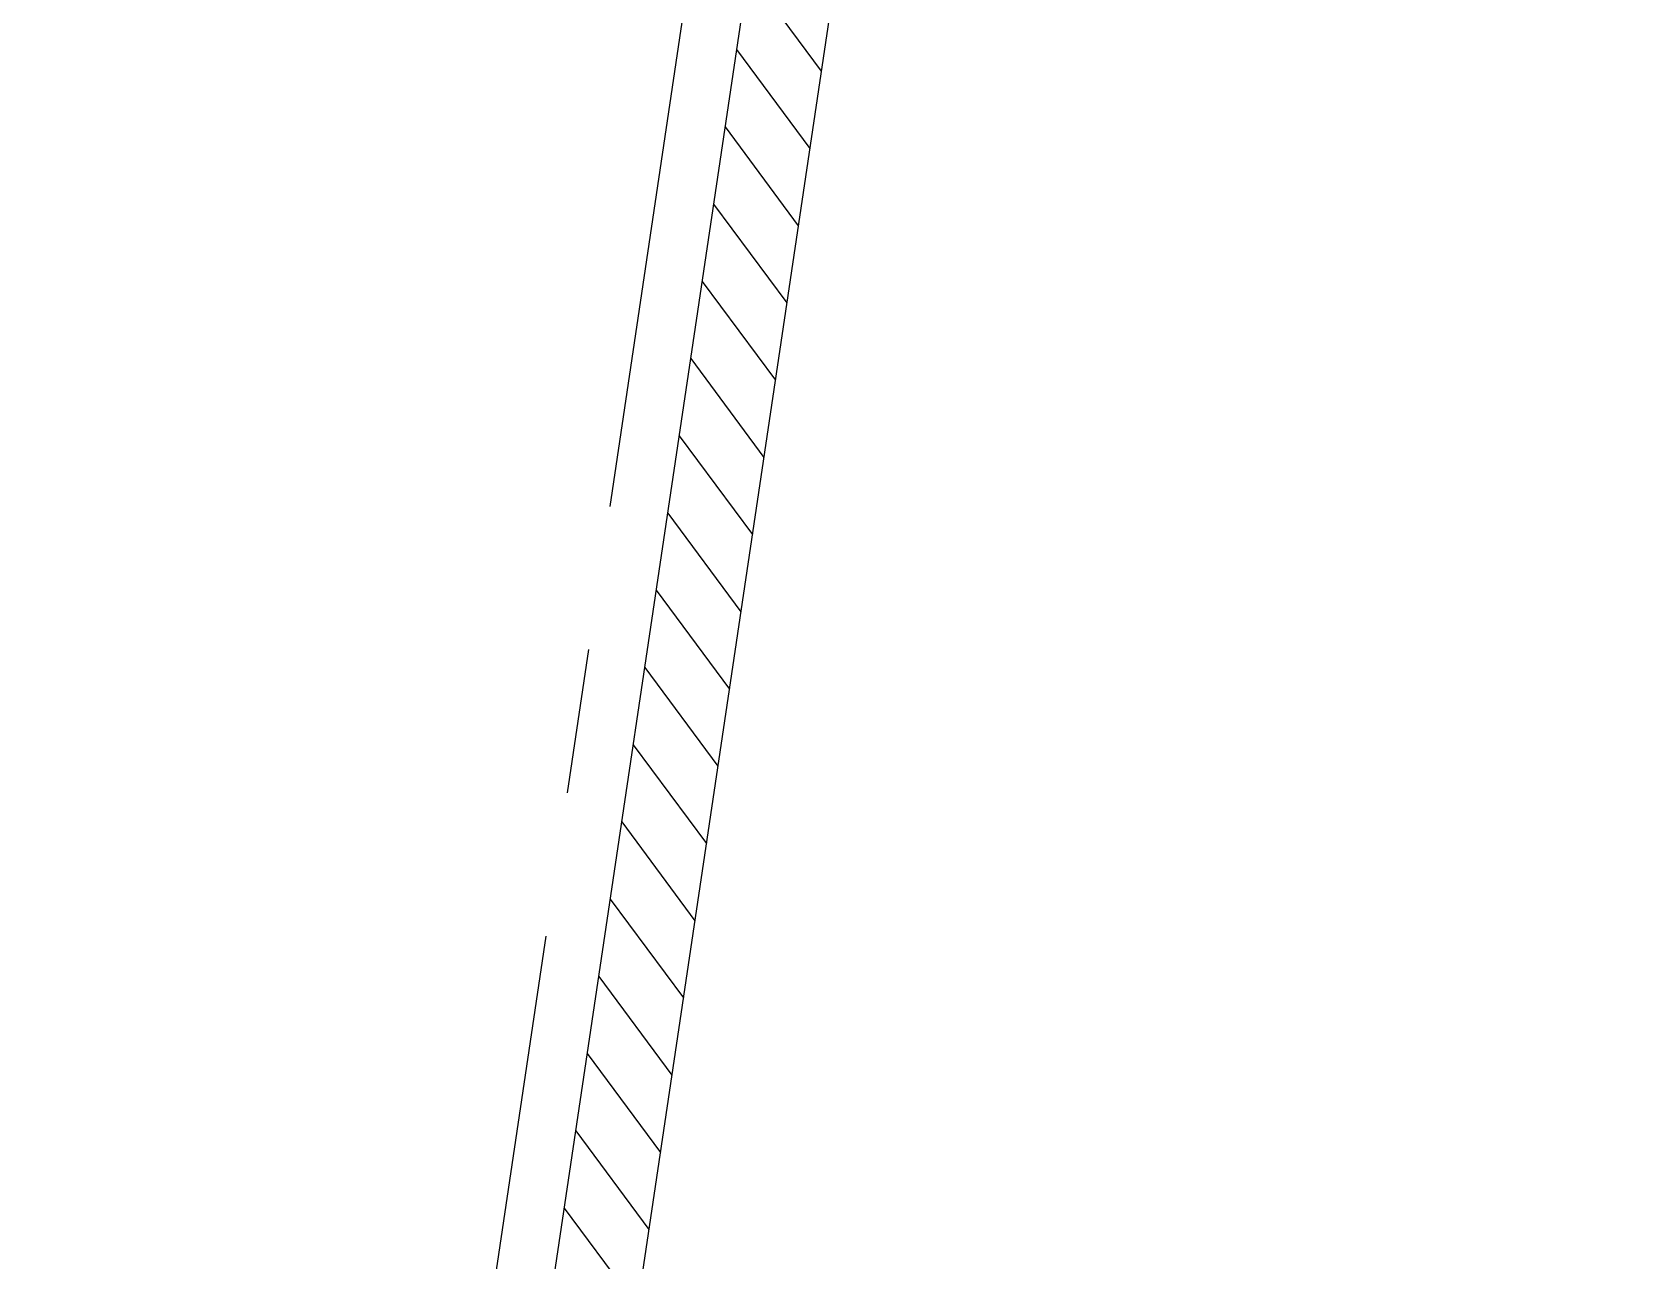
# Model space of a CAD drawing. Header units: millimetres. Extents: x 338 to 506, y 179 to 335.
# Drawn here: x 411.995 to 414.745, y 295.007 to 297.126 of the extents above; entities that cross this region are included whole.
import ezdxf

# ---------------------------------------------------------------- set-up
doc = ezdxf.new("R2010")
doc.units = ezdxf.units.MM
doc.linetypes.add('CENTER', pattern=[2, 1.25, -0.25, 0.25, -0.25])
doc.linetypes.add('DASHED2', pattern=[0.375, 0.25, -0.125])
doc.layers.add('EJES_DE_COLUMNA', color=255, linetype='DASHED2')
doc.layers.add('MUROS', color=32, linetype='Continuous')

# ---------------------------------------------------------------- blocks, each defined once
blk = doc.blocks.new('*X915')
at = {"color": 0}
for p, q in [((115.0477, 89.7577), (114.8977, 89.6077)), ((115.1824, 89.7577), (115.0324, 89.6077)), ((115.3171, 89.7577), (115.1671, 89.6077)), ((115.4518, 89.7577), (115.3018, 89.6077)), ((115.5865, 89.7577), (115.4365, 89.6077)), ((115.7212, 89.7577), (115.5712, 89.6077)), ((115.8559, 89.7577), (115.7059, 89.6077)), ((115.9906, 89.7577), (115.8406, 89.6077)), ((116.1253, 89.7577), (115.9753, 89.6077)), ((116.26, 89.7577), (116.11, 89.6077)), ((116.3947, 89.7577), (116.2447, 89.6077)), ((116.5294, 89.7577), (116.3794, 89.6077)), ((116.6641, 89.7577), (116.5141, 89.6077)), ((116.7988, 89.7577), (116.6488, 89.6077)), ((116.9335, 89.7577), (116.7835, 89.6077)), ((117.0683, 89.7577), (116.9183, 89.6077)), ((117.203, 89.7577), (117.053, 89.6077))]:
    blk.add_line(p, q, dxfattribs=at)
blk = doc.blocks.new('EJES_ESTRUCTURALES')
at = {"layer": 'EJES_DE_COLUMNA', "color": 9, "linetype": 'CENTER'}
blk.add_line((661.47768, 185.14297), (759.37077, 185.14297), dxfattribs=at)
blk = doc.blocks.new('A$C7152A42C')
at = {"layer": 'MUROS'}
blk.add_lwpolyline([(120.26343, 89.75772), (120.26343, 89.75772), (120.45796, 89.75772), (120.45796, 89.75772), (121.00847, 89.75772), (121.00847, 89.60772), (113.99487, 89.60772), (113.99487, 89.75772)], close=True, dxfattribs=at)
at = {"layer": 'EJES_DE_COLUMNA'}
blk.add_blockref('EJES_ESTRUCTURALES', (-631.22088, -95.28525), dxfattribs=at)
at = {"layer": 'MUROS', "linetype": 'Continuous'}
blk.add_blockref('*X915', (0, 0), dxfattribs=at)

msp = doc.modelspace()

# ---------------------------------------------------------------- block references
at = {"layer": 'MUROS', "color": 32, "rotation": 81.53046525965426}
msp.add_blockref('A$C7152A42C', (484.7482, 168.0844), dxfattribs=at)

doc.saveas('drawing.dxf')
